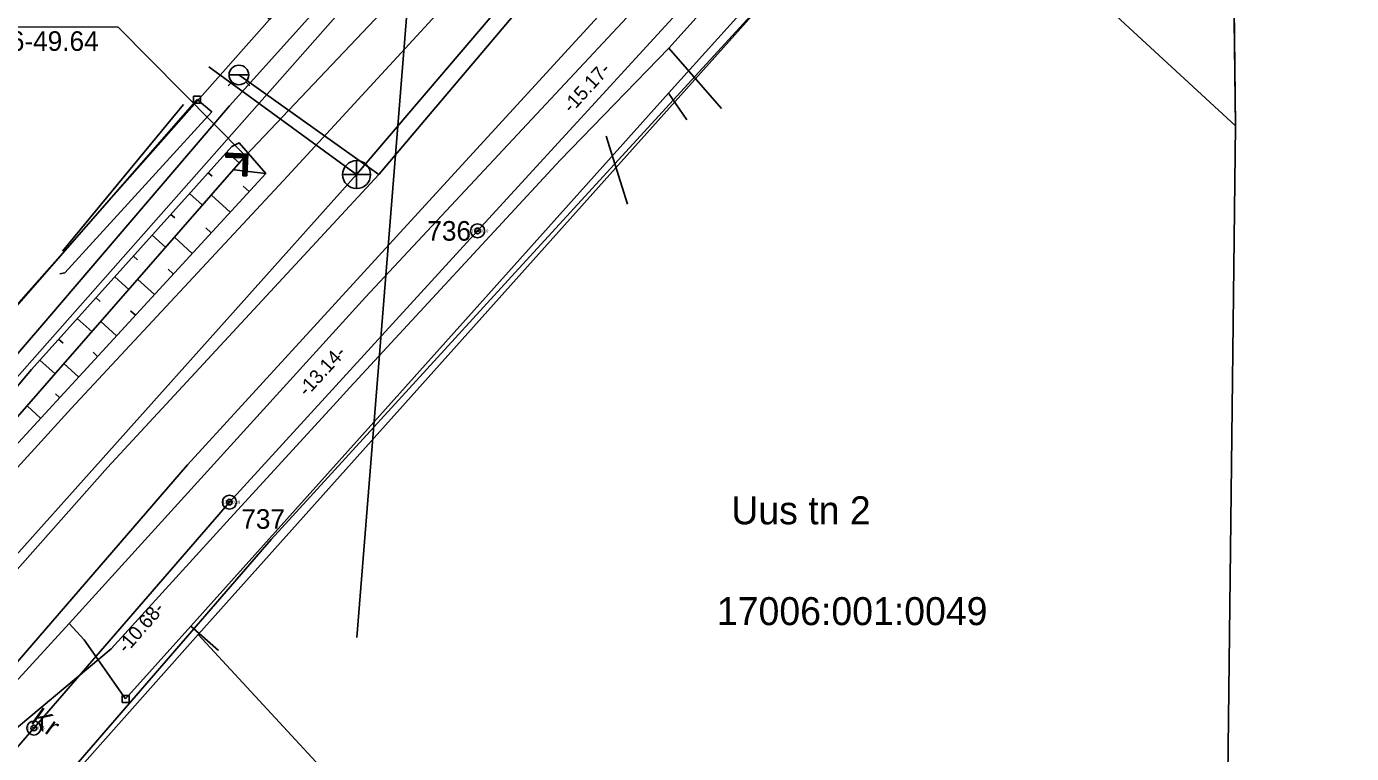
# Model space of a CAD drawing. Extents: x 640832 to 642788, y 6454661 to 6457700.
# Drawn here: x 641427.71 to 641475.05, y 6455621.47 to 6455647.44 of the extents above; entities that cross this region are included whole.
import ezdxf

# ---------------------------------------------------------------- set-up
doc = ezdxf.new("R2010")
doc.units = 0
for name, color, linetype in [('AED', 7, 'Continuous'), ('HALJASTUS', 7, 'Continuous'), ('JOONSIDE', 7, 'Continuous'), ('KASUTUSALA', 7, 'Continuous'), ('KKAEV', 7, 'Continuous'), ('KPKAABEL', 7, 'Continuous'), ('KTRASS', 7, 'Continuous'), ('MOOTKORG-EH2000', 7, 'Continuous'), ('MOOTNR', 7, 'Continuous'), ('MOOTPIIR', 7, 'Continuous'), ('MPOHULIIN', 7, 'Continuous'), ('PIIR', 7, 'Continuous'), ('PR_SIDE', 7, 'Continuous'), ('RELJEEF', 7, 'Continuous'), ('SITRASS', 7, 'Continuous'), ('SKTRASS', 7, 'Continuous'), ('TEE', 7, 'Continuous'), ('TRUUP', 7, 'Continuous'), ('VKAEV', 7, 'Continuous'), ('VTRASS', 7, 'Continuous')]:
    doc.layers.add(name, color=color, linetype=linetype)

msp = doc.modelspace()

# ---------------------------------------------------------------- linework, layer by layer
at = {"layer": 'AED'}
for p, q in [((641433.681, 6455644.957), (641433.681, 6455644.707)), ((641433.681, 6455644.957), (641433.931, 6455644.957)), ((641433.931, 6455644.957), (641433.931, 6455644.707)), ((641433.681, 6455644.707), (641433.931, 6455644.707)), ((641433.585, 6455626.016), (641434.571, 6455625.146)), ((641431.126, 6455623.544), (641431.126, 6455623.294)), ((641431.126, 6455623.544), (641431.376, 6455623.544)), ((641431.126, 6455623.294), (641431.376, 6455623.294)), ((641431.376, 6455623.544), (641431.376, 6455623.294))]:
    msp.add_line(p, q, dxfattribs=at)
for points in [[(641459.687, 6455655.087), (641450.649, 6455645.057), (641440.34, 6455633.54), (641433.585, 6455626.016), (641431.251, 6455623.419)], [(641427.272, 6455637.358), (641433.806, 6455644.832)]]:
    msp.add_lwpolyline(points, dxfattribs=at)
at = {"layer": 'HALJASTUS'}
for points in [[(641428.9, 6455638.603), (641429.08, 6455638.644), (641434.333, 6455644.396), (641433.806, 6455644.832)], [(641429.003, 6455639.42), (641433.317, 6455644.659)]]:
    msp.add_lwpolyline(points, dxfattribs=at)
at = {"layer": 'KASUTUSALA'}
for centre in [(641443.83, 6455640.142), (641434.963, 6455630.449), (641427.974, 6455622.378)]:
    msp.add_circle(centre, 0.1, dxfattribs=at)
at = {"layer": 'KKAEV'}
for p, q in [((641439.506, 6455641.653), (641439.506, 6455642.653)), ((641439.006, 6455642.153), (641440.006, 6455642.153))]:
    msp.add_line(p, q, dxfattribs=at)
msp.add_circle((641439.506, 6455642.153), 0.5, dxfattribs=at)
at = {"layer": 'KPKAABEL'}
msp.add_lwpolyline([(641509.197, 6455681.133), (641509.08, 6455682.2), (641508.54, 6455682.99), (641504.89, 6455682.83), (641491.184, 6455679.926), (641481.77, 6455679.129), (641480.633, 6455679.672), (641480.633, 6455679.672), (641472.855, 6455683.199), (641469.816, 6455683.926), (641468.715, 6455683.109), (641460.855, 6455674.012), (641454.43, 6455666.168), (641447.988, 6455659.102), (641441.621, 6455652.016), (641434.969, 6455644.605), (641428.477, 6455637.008), (641422.531, 6455630.105), (641415.84, 6455622.781), (641409.223, 6455615.23)], dxfattribs=at)
at = {"layer": 'KTRASS'}
for points in [[(641439.506, 6455642.153), (641458.608, 6455664.559), (641454.574, 6455668.073)], [(641422.204, 6455622.815), (641439.506, 6455642.153), (641434.223, 6455646.005)]]:
    msp.add_lwpolyline(points, dxfattribs=at)
at = {"layer": 'MOOTPIIR'}
for points in [[(641469.523, 6455708.706), (641469.412, 6455693.543), (641469.23, 6455681.463), (641467.876, 6455675.622), (641465.731, 6455667.406), (641465.193, 6455665.7), (641464.309, 6455665.2), (641462.008, 6455663.237), (641452.591, 6455652.676), (641442.354, 6455641.492), (641433.469, 6455631.779), (641426.462, 6455623.687)], [(641429.486, 6455621.069), (641436.457, 6455629.119), (641445.306, 6455638.792), (641455.559, 6455649.994), (641464.812, 6455660.371), (641466.613, 6455661.908), (641468.533, 6455662.996), (641469.575, 6455666.298), (641471.76, 6455674.664), (641473.224, 6455680.975), (641473.412, 6455693.499), (641473.523, 6455708.598)]]:
    msp.add_lwpolyline(points, dxfattribs=at)
at = {"layer": 'MPOHULIIN'}
for q in [(641409.72, 6455614.939), (641439.52, 6455625.615)]:
    msp.add_line((641441.551, 6455650.956), q, dxfattribs=at)
at = {"layer": 'PIIR'}
for points in [[(641468.94, 6455513.65), (641469.44, 6455534.21), (641470.14, 6455554.44), (641470.84, 6455575.19), (641470.32, 6455594.46), (641470.91, 6455643.89), (641470.77, 6455655.23), (641470.55, 6455686.54), (641470.47, 6455690.5), (641469.76, 6455741.14), (641489.51, 6455742.6), (641506.69, 6455755.52), (641512.79, 6455743.59), (641482.5, 6455720.77), (641484.27, 6455683.63), (641484.19, 6455623.76), (641483.73, 6455579.91), (641483.08, 6455554.77), (641524.45, 6455563.45), (641528.29, 6455560.03), (641528.19, 6455555.26), (641505.87, 6455550.41), (641483.03, 6455545.45), (641481.97, 6455501.33)], [(641347.72, 6455548.08), (641367.67, 6455570.64), (641386.89, 6455592.63), (641407.49, 6455615.71), (641416.14, 6455624.84), (641436.39, 6455647.7), (641455.89, 6455669.87), (641470.55, 6455686.54), (641470.78, 6455655.5), (641465.07, 6455660.81), (641459.51, 6455654.41), (641433.85, 6455625.72), (641414.84, 6455604.33), (641406.29, 6455594.7), (641379.95, 6455565.34), (641363.88, 6455547.62), (641350.2, 6455532.42)]]:
    msp.add_lwpolyline(points, dxfattribs=at)
for points in [[(641392.14, 6455650.69), (641413.63, 6455672.35), (641436.39, 6455647.7), (641416.14, 6455624.84)], [(641459.51, 6455654.41), (641465.07, 6455660.81), (641470.78, 6455655.5), (641470.91, 6455643.89)], [(641453.87, 6455604.06), (641433.85, 6455625.72), (641459.51, 6455654.41), (641470.91, 6455643.89), (641470.32, 6455594.46)], [(641453.87, 6455604.06), (641440.62, 6455589.2), (641438.78, 6455587.52), (641414.84, 6455604.33), (641433.85, 6455625.72)]]:
    msp.add_lwpolyline(points, close=True, dxfattribs=at)
at = {"layer": 'PR_SIDE'}
for centre, radius in [((641443.83, 6455640.142), 0.25), ((641443.83, 6455640.142), 0.025), ((641443.83, 6455640.142), 0.0221), ((641443.83, 6455640.142), 0.0191), ((641443.83, 6455640.142), 0.0161), ((641443.83, 6455640.142), 0.0132), ((641443.83, 6455640.142), 0.0102), ((641443.83, 6455640.142), 0.00726), ((641443.83, 6455640.142), 0.0043), ((641434.963, 6455630.449), 0.25), ((641434.963, 6455630.449), 0.025), ((641434.963, 6455630.449), 0.0221), ((641434.963, 6455630.449), 0.0191), ((641434.963, 6455630.449), 0.0161), ((641434.963, 6455630.449), 0.0132), ((641434.963, 6455630.449), 0.0102), ((641434.963, 6455630.449), 0.00726), ((641434.963, 6455630.449), 0.0043), ((641427.974, 6455622.378), 0.25), ((641427.974, 6455622.378), 0.025), ((641427.974, 6455622.378), 0.0221), ((641427.974, 6455622.378), 0.0191), ((641427.974, 6455622.378), 0.0161), ((641427.974, 6455622.378), 0.0132), ((641427.974, 6455622.378), 0.0102), ((641427.974, 6455622.378), 0.00726), ((641427.974, 6455622.378), 0.0043)]:
    msp.add_circle(centre, radius, dxfattribs=at)
at = {"layer": 'RELJEEF'}
for p, q in [((641434.875, 6455642.962), (641435.319, 6455642.563)), ((641434.207, 6455642.219), (641434.343, 6455642.096)), ((641436.262, 6455642.197), (641435.137, 6455642.321)), ((641435.665, 6455641.548), (641435.46, 6455641.736)), ((641433.538, 6455641.475), (641434.003, 6455641.057)), ((641434.988, 6455640.812), (641434.323, 6455641.423)), ((641432.869, 6455640.732), (641433.012, 6455640.603)), ((641434.311, 6455640.075), (641434.117, 6455640.254)), ((641432.201, 6455639.988), (641432.687, 6455639.551)), ((641433.634, 6455639.339), (641433.007, 6455639.916)), ((641431.532, 6455639.244), (641431.681, 6455639.11)), ((641432.957, 6455638.603), (641432.775, 6455638.771)), ((641430.864, 6455638.501), (641431.371, 6455638.045)), ((641432.281, 6455637.867), (641431.69, 6455638.41)), ((641430.195, 6455637.757), (641430.35, 6455637.617)), ((641431.604, 6455637.131), (641431.432, 6455637.289)), ((641429.527, 6455637.013), (641430.055, 6455636.538)), ((641430.927, 6455636.395), (641430.374, 6455636.903)), ((641428.858, 6455636.27), (641429.02, 6455636.124)), ((641428.189, 6455635.526), (641428.739, 6455635.032)), ((641429.573, 6455634.923), (641429.057, 6455635.397)), ((641430.25, 6455635.659), (641430.09, 6455635.806)), ((641428.896, 6455634.187), (641428.747, 6455634.324)), ((641428.219, 6455633.451), (641427.741, 6455633.89))]:
    msp.add_line(p, q, dxfattribs=at)
for points in [[(641436.262, 6455642.197), (641435.317, 6455643.286), (641435.051, 6455643.158), (641427.889, 6455635.192), (641419.602, 6455625.349), (641420.216, 6455624.747), (641436.262, 6455642.197)], [(641435.542, 6455642.818), (641428.529, 6455634.792), (641419.921, 6455624.942)]]:
    msp.add_lwpolyline(points, dxfattribs=at)
at = {"layer": 'SITRASS'}
for points in [[(641471.523, 6455708.652), (641471.412, 6455693.521), (641471.227, 6455681.219), (641469.818, 6455675.143), (641467.653, 6455666.852), (641466.863, 6455664.348), (641465.461, 6455663.554), (641463.41, 6455661.804), (641454.075, 6455651.335), (641443.83, 6455640.142), (641434.963, 6455630.449), (641427.974, 6455622.378), (641423.41, 6455617.11)], [(641458.78, 6455655.7), (641450.66, 6455646.67)], [(641450.66, 6455646.67), (641446.78, 6455642.67), (641439.26, 6455634.54), (641438.92, 6455634.17)], [(641450.66, 6455646.67), (641452.546, 6455644.519)], [(641434.87, 6455629.74), (641438.92, 6455634.17)], [(641438.92, 6455634.17), (641434.87, 6455629.74)], [(641434.87, 6455629.74), (641430.74, 6455625.21), (641426.16, 6455621.39), (641421.66, 6455615.77), (641424.475, 6455613.262)]]:
    msp.add_lwpolyline(points, dxfattribs=at)
at = {"layer": 'SKTRASS'}
for points in [[(641450.649, 6455645.057), (641451.311, 6455644.108)], [(641448.419, 6455643.52), (641449.186, 6455641.093)]]:
    msp.add_lwpolyline(points, dxfattribs=at)
at = {"layer": 'TEE'}
for points in [[(641413.593, 6455622.798), (641414.608, 6455622.235), (641416.316, 6455621.755), (641418.483, 6455622.017), (641420.81, 6455624.457), (641429.31, 6455633.793), (641436.899, 6455641.946), (641441.66, 6455647.11), (641448.739, 6455654.818), (641454.105, 6455660.597), (641455.126, 6455661.646), (641465.306, 6455672.662)], [(641407.392, 6455602.015), (641414.451, 6455610.027), (641424.707, 6455621.182), (641429.233, 6455626.119), (641439.82, 6455637.77), (641455.952, 6455655.038), (641466.715, 6455666.403), (641468.107, 6455667.309), (641470.657, 6455667.346), (641473.077, 6455666.615), (641474.638, 6455665.312)], [(641429.233, 6455626.119), (641429.771, 6455625.533), (641431.251, 6455623.419)]]:
    msp.add_lwpolyline(points, dxfattribs=at)
at = {"layer": 'TRUUP'}
for p, q in [((641434.833, 6455642.775), (641434.838, 6455642.917)), ((641435.468, 6455642.75), (641434.833, 6455642.775)), ((641434.834, 6455642.82), (641434.888, 6455642.915)), ((641435.542, 6455642.818), (641434.835, 6455642.846)), ((641434.837, 6455642.875), (641434.86, 6455642.916)), ((641435.616, 6455642.886), (641434.838, 6455642.917)), ((641434.838, 6455642.775), (641434.916, 6455642.914)), ((641434.866, 6455642.774), (641434.944, 6455642.913)), ((641434.894, 6455642.773), (641434.971, 6455642.912)), ((641434.922, 6455642.772), (641434.999, 6455642.911)), ((641434.95, 6455642.77), (641435.027, 6455642.91)), ((641434.978, 6455642.769), (641435.055, 6455642.909)), ((641435.006, 6455642.768), (641435.083, 6455642.908)), ((641435.034, 6455642.767), (641435.111, 6455642.906)), ((641435.062, 6455642.766), (641435.139, 6455642.905)), ((641435.09, 6455642.765), (641435.167, 6455642.904)), ((641435.118, 6455642.764), (641435.195, 6455642.903)), ((641435.146, 6455642.763), (641435.223, 6455642.902)), ((641435.174, 6455642.761), (641435.251, 6455642.901)), ((641435.202, 6455642.76), (641435.279, 6455642.9)), ((641435.23, 6455642.759), (641435.307, 6455642.899)), ((641435.258, 6455642.758), (641435.335, 6455642.897)), ((641435.286, 6455642.757), (641435.363, 6455642.896)), ((641435.314, 6455642.756), (641435.391, 6455642.895)), ((641435.342, 6455642.755), (641435.419, 6455642.894)), ((641435.37, 6455642.754), (641435.447, 6455642.893)), ((641435.398, 6455642.753), (641435.475, 6455642.892)), ((641435.426, 6455642.751), (641435.503, 6455642.891)), ((641435.443, 6455642.114), (641435.468, 6455642.75)), ((641435.447, 6455642.223), (641435.601, 6455642.5)), ((641435.449, 6455642.279), (641435.603, 6455642.555)), ((641435.451, 6455642.334), (641435.605, 6455642.611)), ((641435.454, 6455642.75), (641435.531, 6455642.89)), ((641435.454, 6455642.39), (641435.607, 6455642.666)), ((641435.456, 6455642.445), (641435.609, 6455642.722)), ((641435.458, 6455642.501), (641435.612, 6455642.777)), ((641435.46, 6455642.556), (641435.614, 6455642.833)), ((641435.463, 6455642.612), (641435.615, 6455642.886)), ((641435.465, 6455642.667), (641435.587, 6455642.887)), ((641435.467, 6455642.723), (641435.559, 6455642.889)), ((641435.514, 6455642.111), (641435.542, 6455642.818)), ((641435.585, 6455642.109), (641435.616, 6455642.886)), ((641435.443, 6455642.114), (641435.585, 6455642.109)), ((641435.444, 6455642.114), (641435.596, 6455642.389)), ((641435.445, 6455642.168), (641435.598, 6455642.444)), ((641435.472, 6455642.113), (641435.594, 6455642.333)), ((641435.5, 6455642.112), (641435.592, 6455642.278)), ((641435.528, 6455642.111), (641435.589, 6455642.222)), ((641435.556, 6455642.11), (641435.587, 6455642.167))]:
    msp.add_line(p, q, dxfattribs=at)
for points in [[(641441.48, 6455649.104), (641435.542, 6455642.818)], [(641424.977, 6455647.438), (641430.986, 6455647.425), (641435.542, 6455642.818)]]:
    msp.add_lwpolyline(points, dxfattribs=at)
at = {"layer": 'VKAEV'}
for p, q in [((641435.055, 6455645.466), (641434.915, 6455645.326)), ((641434.952, 6455645.713), (641435.652, 6455645.713)), ((641435.549, 6455645.466), (641435.689, 6455645.326))]:
    msp.add_line(p, q, dxfattribs=at)
msp.add_circle((641435.302, 6455645.713), 0.35, dxfattribs=at)
at = {"layer": 'VTRASS'}
for points in [[(641440.302, 6455642.161), (641449.714, 6455653.278), (641459.336, 6455664.425), (641454.857, 6455668.271)], [(641422.774, 6455622.856), (641430.61, 6455631.686), (641440.302, 6455642.161), (641435.302, 6455645.713)]]:
    msp.add_lwpolyline(points, dxfattribs=at)

# ---------------------------------------------------------------- texts
at = {"layer": 'JOONSIDE'}
for s, rotation, p in [('-15.17-', 47.532, (641447.184, 6455644.32)), ('-13.14-', 47.5482, (641437.729, 6455634.192)), ('-10.68-', 49.1094, (641431.285, 6455625.018))]:
    msp.add_text(s, height=0.5, rotation=rotation, dxfattribs=at).set_placement(p)
at = {"layer": 'MOOTKORG-EH2000'}
for s, p in [(' 50.10', (641443.83, 6455640.092)), (' 50.16', (641434.963, 6455630.399)), (' 50.45', (641427.974, 6455622.328))]:
    msp.add_text(s, height=0.1, dxfattribs=at).set_placement(p)
at = {"layer": 'MOOTNR'}
for s, p in [('173 ', (641443.6, 6455640.092)), ('174 ', (641434.723, 6455630.399)), ('175 ', (641427.744, 6455622.328))]:
    msp.add_text(s, height=0.1, dxfattribs=at).set_placement(p)
at = {"layer": 'PIIR'}
for s, p in [('Uus tn 2', (641452.895, 6455629.658)), ('17006:001:0049', (641452.38, 6455626.055))]:
    msp.add_text(s, height=1, dxfattribs=at).set_placement(p)
at = {"layer": 'PR_SIDE'}
for s, p in [('736 ', (641442.033, 6455639.792)), ('737 ', (641435.386, 6455629.498))]:
    msp.add_text(s, height=0.7, dxfattribs=at).set_placement(p)
at = {"layer": 'TEE'}
msp.add_text('Kr', height=0.7, rotation=324.1069, dxfattribs=at).set_placement((641427.82, 6455622.594))
at = {"layer": 'TRUUP'}
msp.add_text('49.66-49.64', height=0.7, dxfattribs=at).set_placement((641425.295, 6455646.574))

doc.saveas('drawing.dxf')
